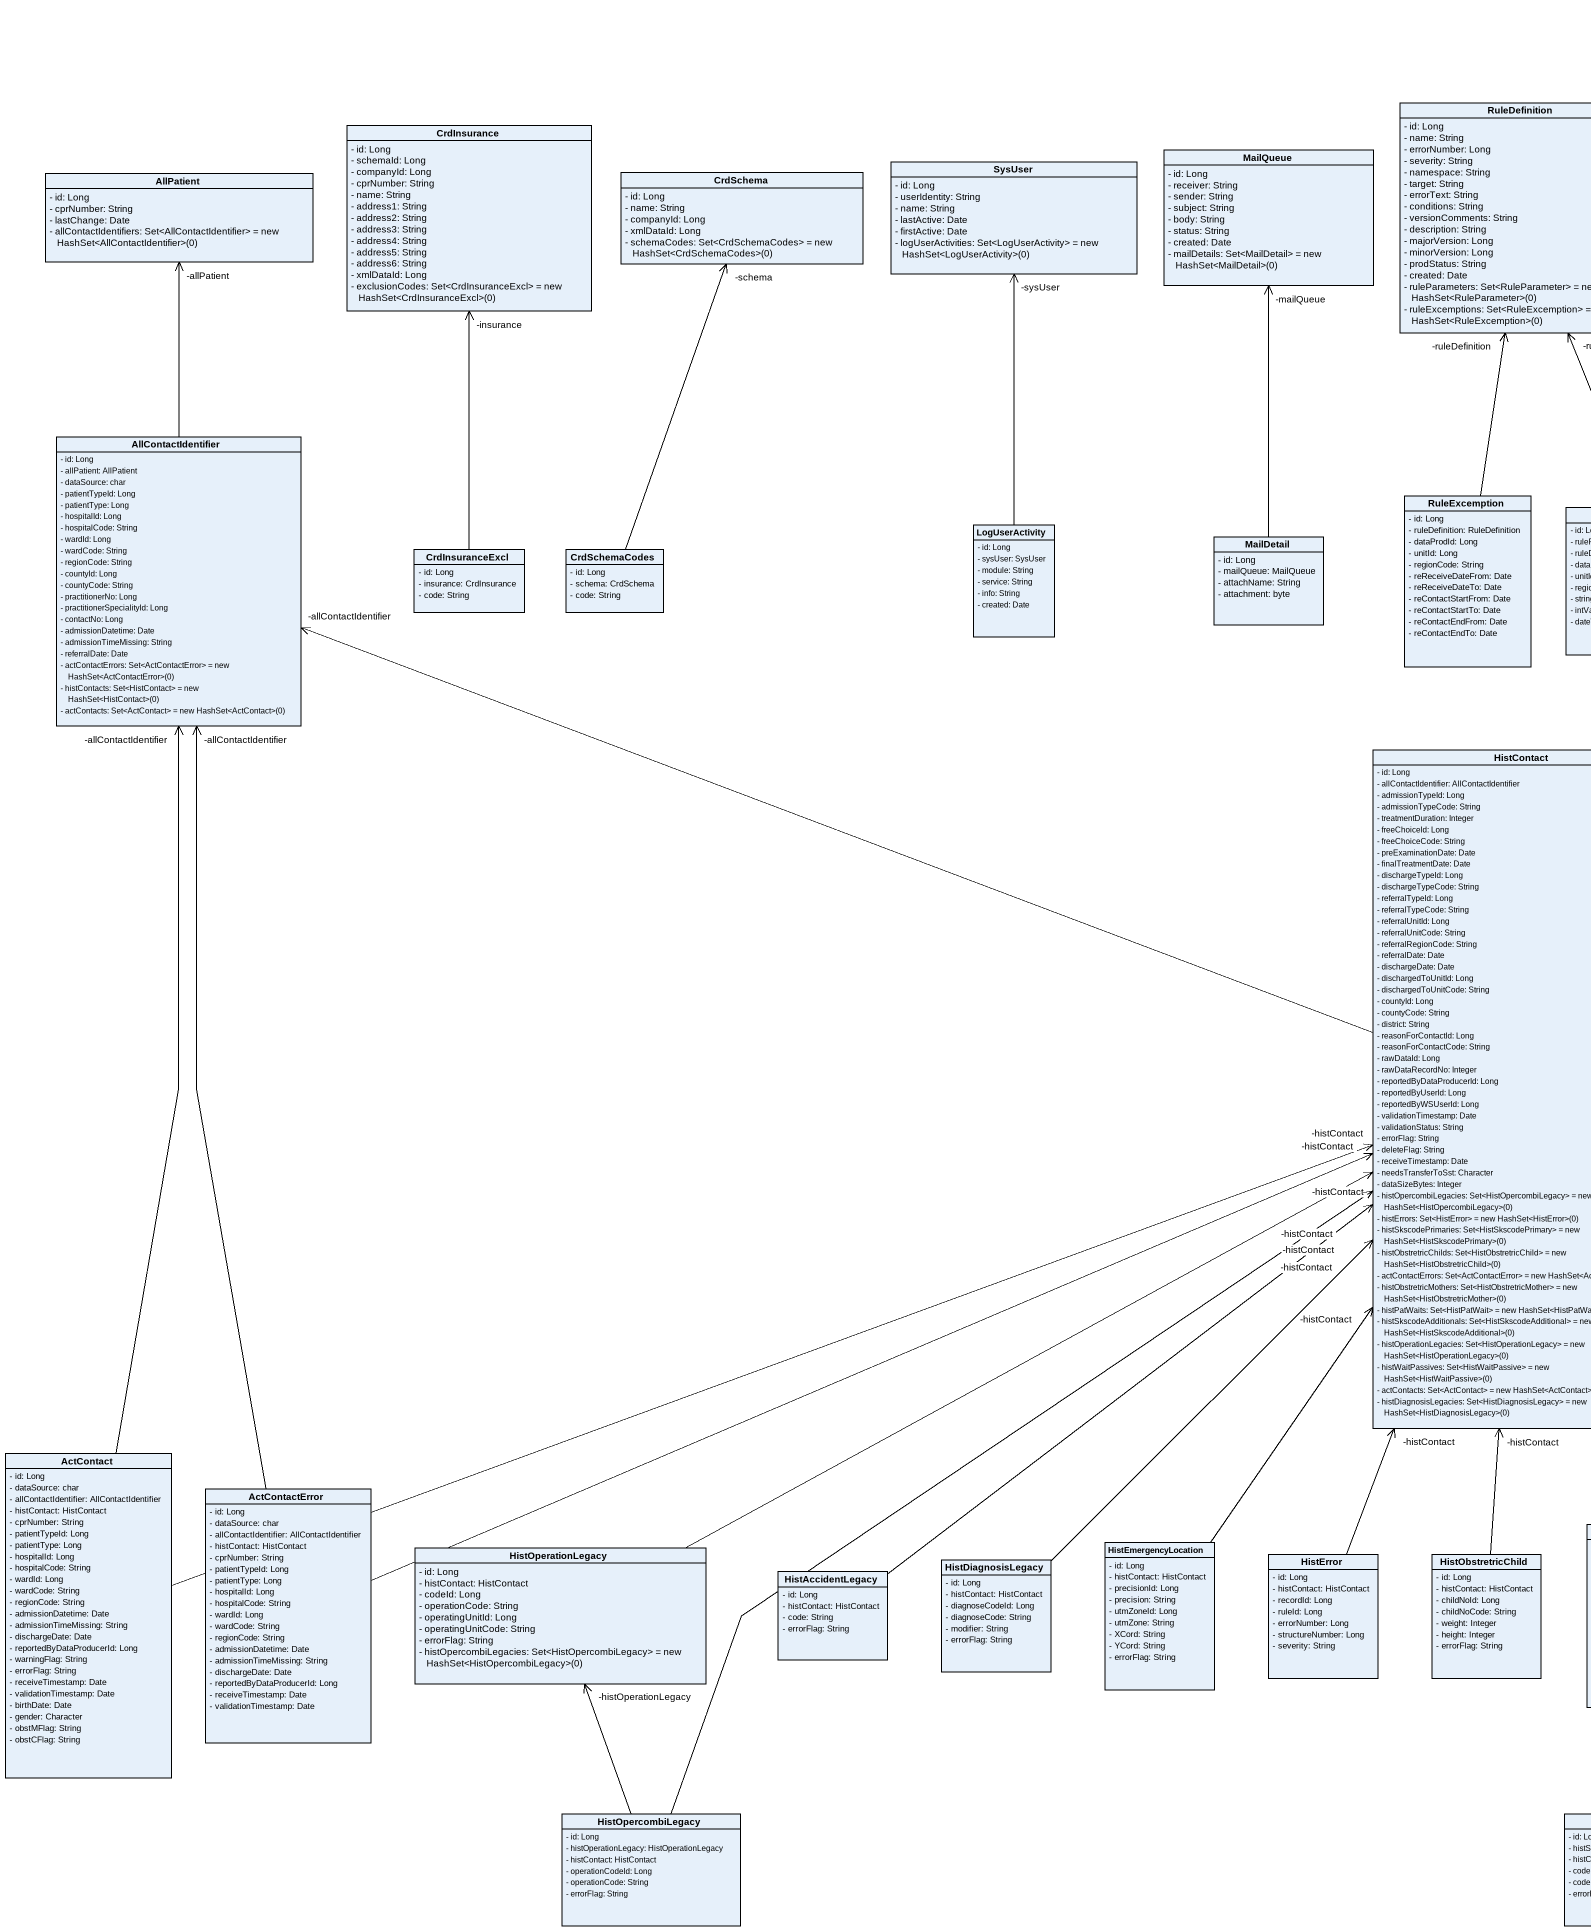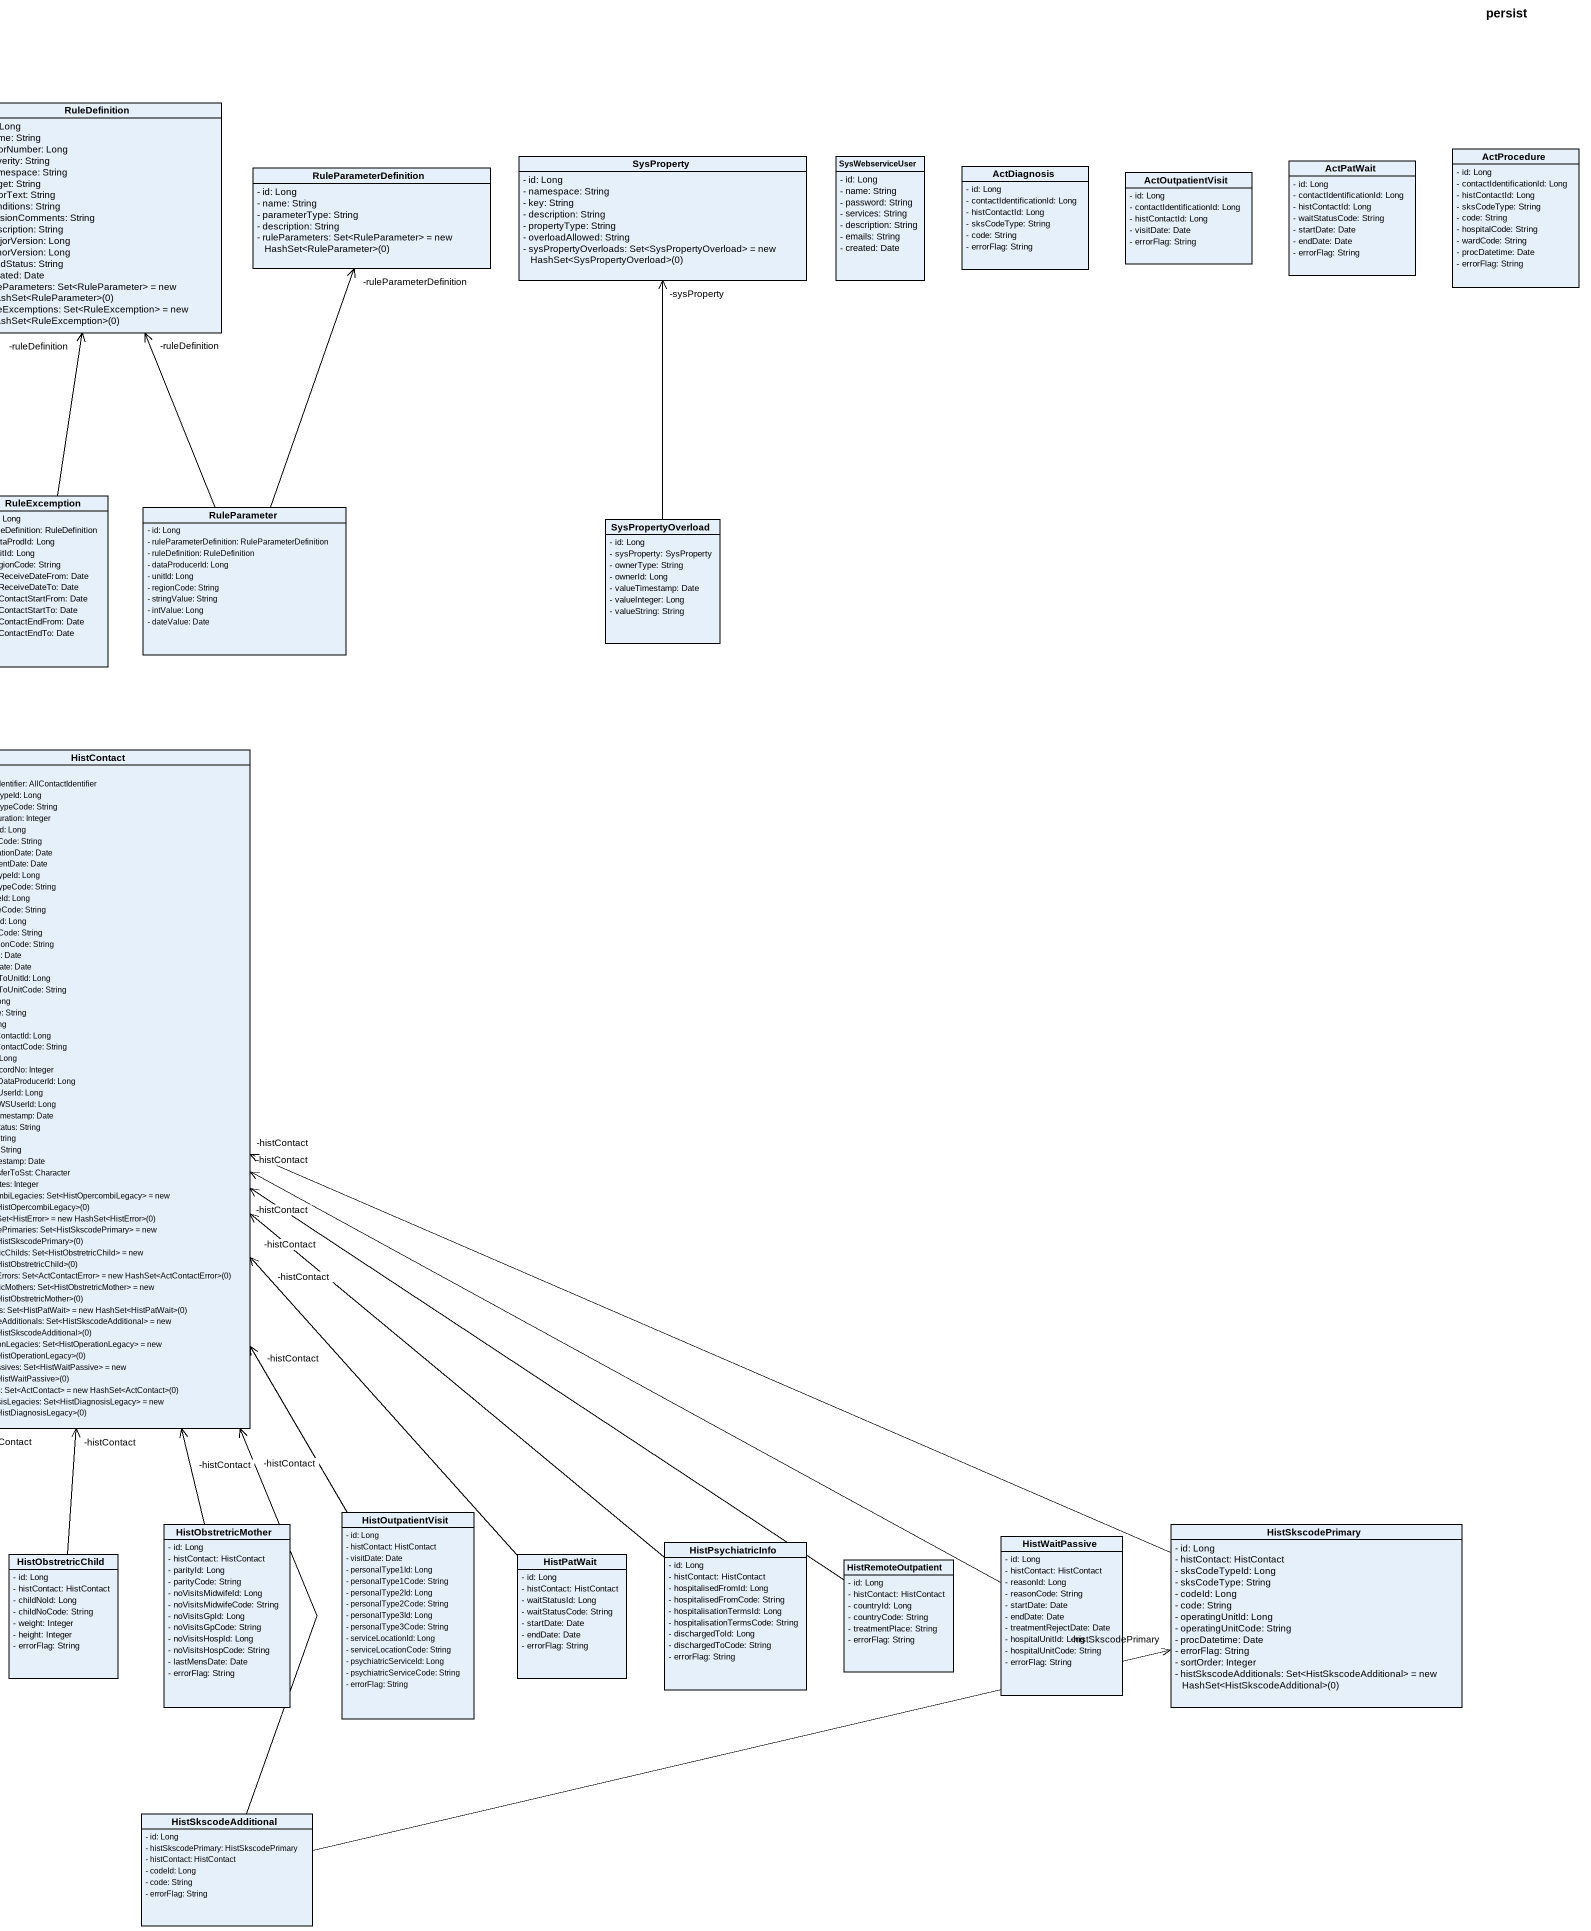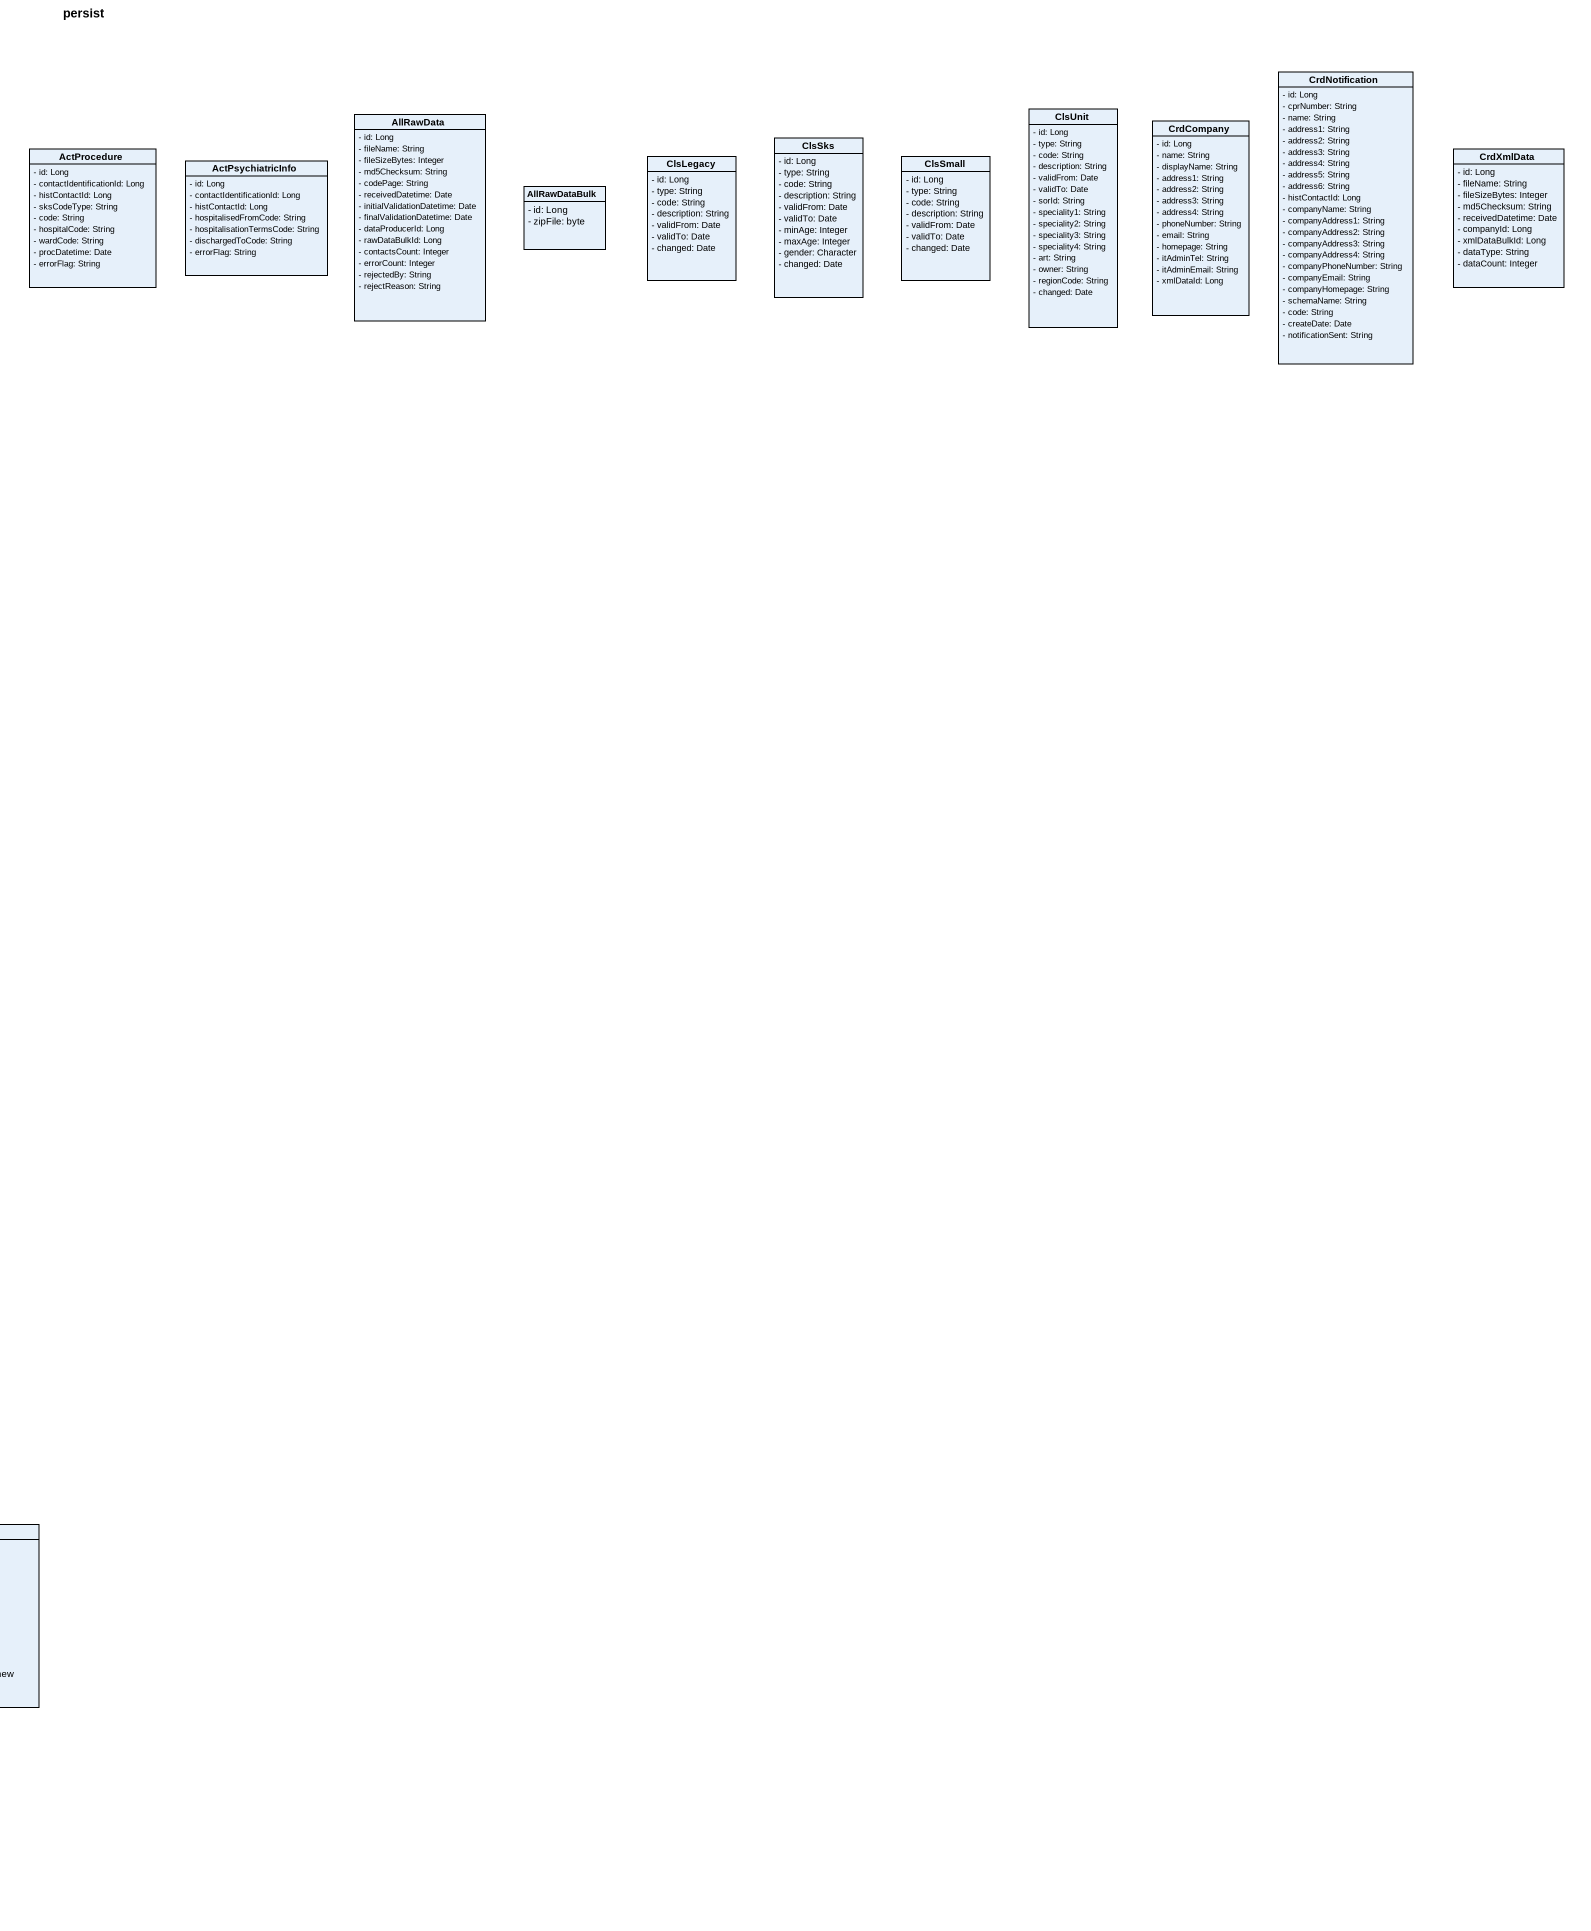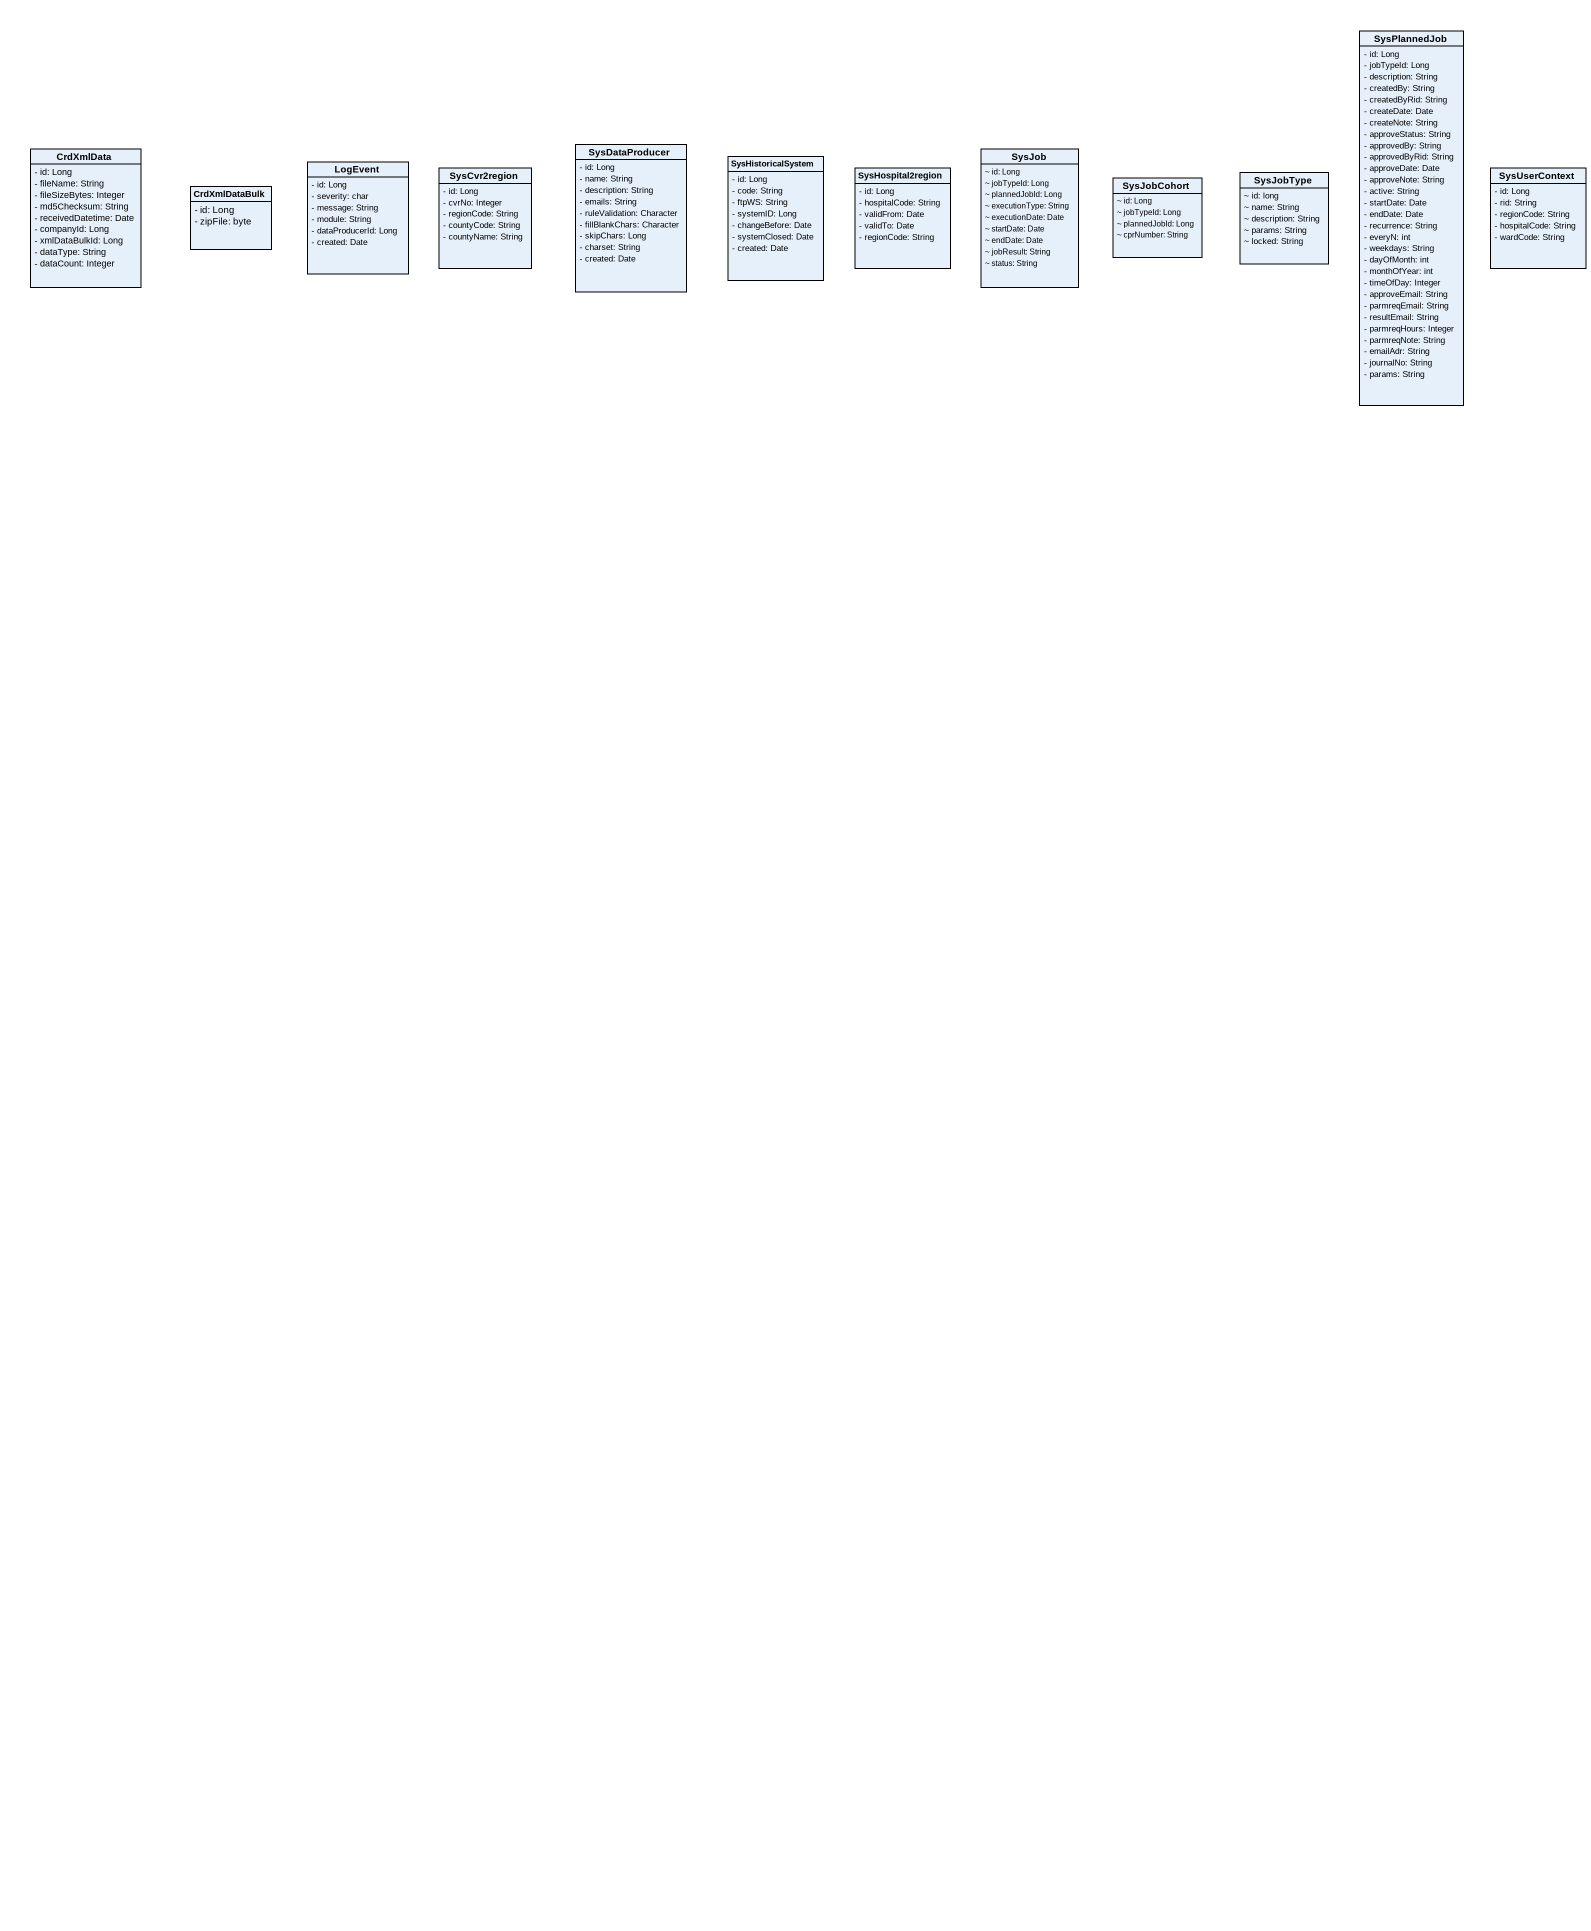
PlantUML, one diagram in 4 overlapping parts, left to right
@startuml
title persist
hide circle
hide empty members
skinparam classAttributeIconSize 0
class SysPlannedJob {
  - id: Long
  - jobTypeId: Long
  - description: String
  - createdBy: String
  - createdByRid: String
  - createDate: Date
  - createNote: String
  - approveStatus: String
  - approvedBy: String
  - approvedByRid: String
  - approveDate: Date
  - approveNote: String
  - active: String
  - startDate: Date
  - endDate: Date
  - recurrence: String
  - everyN: int
  - weekdays: String
  - dayOfMonth: int
  - monthOfYear: int
  - timeOfDay: Integer
  - approveEmail: String
  - parmreqEmail: String
  - resultEmail: String
  - parmreqHours: Integer
  - parmreqNote: String
  - emailAdr: String
  - journalNo: String
  - params: String
}
class CrdNotification {
  - id: Long
  - cprNumber: String
  - name: String
  - address1: String
  - address2: String
  - address3: String
  - address4: String
  - address5: String
  - address6: String
  - histContactId: Long
  - companyName: String
  - companyAddress1: String
  - companyAddress2: String
  - companyAddress3: String
  - companyAddress4: String
  - companyPhoneNumber: String
  - companyEmail: String
  - companyHomepage: String
  - schemaName: String
  - code: String
  - createDate: Date
  - notificationSent: String
}
class CrdInsurance {
  - id: Long
  - schemaId: Long
  - companyId: Long
  - cprNumber: String
  - name: String
  - address1: String
  - address2: String
  - address3: String
  - address4: String
  - address5: String
  - address6: String
  - xmlDataId: Long
  {field} - exclusionCodes: Set<CrdInsuranceExcl> = new HashSet<CrdInsuranceExcl>(0)
}
class RuleDefinition {
  - id: Long
  - name: String
  - errorNumber: Long
  - severity: String
  - namespace: String
  - target: String
  - errorText: String
  - conditions: String
  - versionComments: String
  - description: String
  - majorVersion: Long
  - minorVersion: Long
  - prodStatus: String
  - created: Date
  {field} - ruleParameters: Set<RuleParameter> = new HashSet<RuleParameter>(0)
  {field} - ruleExcemptions: Set<RuleExcemption> = new HashSet<RuleExcemption>(0)
}
class AllRawData {
  - id: Long
  - fileName: String
  - fileSizeBytes: Integer
  - md5Checksum: String
  - codePage: String
  - receivedDatetime: Date
  - initialValidationDatetime: Date
  - finalValidationDatetime: Date
  - dataProducerId: Long
  - rawDataBulkId: Long
  - contactsCount: Integer
  - errorCount: Integer
  - rejectedBy: String
  - rejectReason: String
}
class ClsSks {
  - id: Long
  - type: String
  - code: String
  - description: String
  - validFrom: Date
  - validTo: Date
  - minAge: Integer
  - maxAge: Integer
  - gender: Character
  - changed: Date
}
class ClsUnit {
  - id: Long
  - type: String
  - code: String
  - description: String
  - validFrom: Date
  - validTo: Date
  - sorId: String
  - speciality1: String
  - speciality2: String
  - speciality3: String
  - speciality4: String
  - art: String
  - owner: String
  - regionCode: String
  - changed: Date
}
class CrdCompany {
  - id: Long
  - name: String
  - displayName: String
  - address1: String
  - address2: String
  - address3: String
  - address4: String
  - phoneNumber: String
  - email: String
  - homepage: String
  - itAdminTel: String
  - itAdminEmail: String
  - xmlDataId: Long
}
class AllPatient {
  - id: Long
  - cprNumber: String
  - lastChange: Date
  {field} - allContactIdentifiers: Set<AllContactIdentifier> = new HashSet<AllContactIdentifier>(0)
}
class CrdSchema {
  - id: Long
  - name: String
  - companyId: Long
  - xmlDataId: Long
  {field} - schemaCodes: Set<CrdSchemaCodes> = new HashSet<CrdSchemaCodes>(0)
}
class SysUser {
  - id: Long
  - userIdentity: String
  - name: String
  - lastActive: Date
  - firstActive: Date
  {field} - logUserActivities: Set<LogUserActivity> = new HashSet<LogUserActivity>(0)
}
class MailQueue {
  - id: Long
  - receiver: String
  - sender: String
  - subject: String
  - body: String
  - status: String
  - created: Date
  {field} - mailDetails: Set<MailDetail> = new HashSet<MailDetail>(0)
}
class RuleParameterDefinition {
  - id: Long
  - name: String
  - parameterType: String
  - description: String
  {field} - ruleParameters: Set<RuleParameter> = new HashSet<RuleParameter>(0)
}
class SysProperty {
  - id: Long
  - namespace: String
  - key: String
  - description: String
  - propertyType: String
  - overloadAllowed: String
  {field} - sysPropertyOverloads: Set<SysPropertyOverload> = new HashSet<SysPropertyOverload>(0)
}
class SysWebserviceUser {
  - id: Long
  - name: String
  - password: String
  - services: String
  - description: String
  - emails: String
  - created: Date
}
class ActDiagnosis {
  - id: Long
  - contactIdentificationId: Long
  - histContactId: Long
  - sksCodeType: String
  - code: String
  - errorFlag: String
}
class ActOutpatientVisit {
  - id: Long
  - contactIdentificationId: Long
  - histContactId: Long
  - visitDate: Date
  - errorFlag: String
}
class ActPatWait {
  - id: Long
  - contactIdentificationId: Long
  - histContactId: Long
  - waitStatusCode: String
  - startDate: Date
  - endDate: Date
  - errorFlag: String
}
class ActProcedure {
  - id: Long
  - contactIdentificationId: Long
  - histContactId: Long
  - sksCodeType: String
  - code: String
  - hospitalCode: String
  - wardCode: String
  - procDatetime: Date
  - errorFlag: String
}
class ActPsychiatricInfo {
  - id: Long
  - contactIdentificationId: Long
  - histContactId: Long
  - hospitalisedFromCode: String
  - hospitalisationTermsCode: String
  - dischargedToCode: String
  - errorFlag: String
}
class ClsLegacy {
  - id: Long
  - type: String
  - code: String
  - description: String
  - validFrom: Date
  - validTo: Date
  - changed: Date
}
class ClsSmall {
  - id: Long
  - type: String
  - code: String
  - description: String
  - validFrom: Date
  - validTo: Date
  - changed: Date
}
class CrdXmlData {
  - id: Long
  - fileName: String
  - fileSizeBytes: Integer
  - md5Checksum: String
  - receivedDatetime: Date
  - companyId: Long
  - xmlDataBulkId: Long
  - dataType: String
  - dataCount: Integer
}
class LogEvent {
  - id: Long
  - severity: char
  - message: String
  - module: String
  - dataProducerId: Long
  - created: Date
}
class SysCvr2region {
  - id: Long
  - cvrNo: Integer
  - regionCode: String
  - countyCode: String
  - countyName: String
}
class SysDataProducer {
  - id: Long
  - name: String
  - description: String
  - emails: String
  - ruleValidation: Character
  - fillBlankChars: Character
  - skipChars: Long
  - charset: String
  - created: Date
}
class SysHistoricalSystem {
  - id: Long
  - code: String
  - ftpWS: String
  - systemID: Long
  - changeBefore: Date
  - systemClosed: Date
  - created: Date
}
class SysHospital2region {
  - id: Long
  - hospitalCode: String
  - validFrom: Date
  - validTo: Date
  - regionCode: String
}
class SysJob {
  ~ id: Long
  ~ jobTypeId: Long
  ~ plannedJobId: Long
  ~ executionType: String
  ~ executionDate: Date
  ~ startDate: Date
  ~ endDate: Date
  ~ jobResult: String
  ~ status: String
}
class SysJobCohort {
  ~ id: Long
  ~ jobTypeId: Long
  ~ plannedJobId: Long
  ~ cprNumber: String
}
class SysJobType {
  ~ id: long
  ~ name: String
  ~ description: String
  ~ params: String
  ~ locked: String
}
class SysUserContext {
  - id: Long
  - rid: String
  - regionCode: String
  - hospitalCode: String
  - wardCode: String
}
class AllRawDataBulk {
  - id: Long
  - zipFile: byte
}
class CrdXmlDataBulk {
  - id: Long
  - zipFile: byte
}
class AllContactIdentifier {
  - id: Long
  - allPatient: AllPatient
  - dataSource: char
  - patientTypeId: Long
  - patientType: Long
  - hospitalId: Long
  - hospitalCode: String
  - wardId: Long
  - wardCode: String
  - regionCode: String
  - countyId: Long
  - countyCode: String
  - practitionerNo: Long
  - practitionerSpecialityId: Long
  - contactNo: Long
  - admissionDatetime: Date
  - admissionTimeMissing: String
  - referralDate: Date
  {field} - actContactErrors: Set<ActContactError> = new HashSet<ActContactError>(0)
  {field} - histContacts: Set<HistContact> = new HashSet<HistContact>(0)
  {field} - actContacts: Set<ActContact> = new HashSet<ActContact>(0)
}
class RuleExcemption {
  - id: Long
  - ruleDefinition: RuleDefinition
  - dataProdId: Long
  - unitId: Long
  - regionCode: String
  - reReceiveDateFrom: Date
  - reReceiveDateTo: Date
  - reContactStartFrom: Date
  - reContactStartTo: Date
  - reContactEndFrom: Date
  - reContactEndTo: Date
}
class RuleParameter {
  - id: Long
  - ruleParameterDefinition: RuleParameterDefinition
  - ruleDefinition: RuleDefinition
  - dataProducerId: Long
  - unitId: Long
  - regionCode: String
  - stringValue: String
  - intValue: Long
  - dateValue: Date
}
class CrdInsuranceExcl {
  - id: Long
  - insurance: CrdInsurance
  - code: String
}
class CrdSchemaCodes {
  - id: Long
  - schema: CrdSchema
  - code: String
}
class LogUserActivity {
  - id: Long
  - sysUser: SysUser
  - module: String
  - service: String
  - info: String
  - created: Date
}
class MailDetail {
  - id: Long
  - mailQueue: MailQueue
  - attachName: String
  - attachment: byte
}
class SysPropertyOverload {
  - id: Long
  - sysProperty: SysProperty
  - ownerType: String
  - ownerId: Long
  - valueTimestamp: Date
  - valueInteger: Long
  - valueString: String
}
class HistContact {
  - id: Long
  - allContactIdentifier: AllContactIdentifier
  - admissionTypeId: Long
  - admissionTypeCode: String
  - treatmentDuration: Integer
  - freeChoiceId: Long
  - freeChoiceCode: String
  - preExaminationDate: Date
  - finalTreatmentDate: Date
  - dischargeTypeId: Long
  - dischargeTypeCode: String
  - referralTypeId: Long
  - referralTypeCode: String
  - referralUnitId: Long
  - referralUnitCode: String
  - referralRegionCode: String
  - referralDate: Date
  - dischargeDate: Date
  - dischargedToUnitId: Long
  - dischargedToUnitCode: String
  - countyId: Long
  - countyCode: String
  - district: String
  - reasonForContactId: Long
  - reasonForContactCode: String
  - rawDataId: Long
  - rawDataRecordNo: Integer
  - reportedByDataProducerId: Long
  - reportedByUserId: Long
  - reportedByWSUserId: Long
  - validationTimestamp: Date
  - validationStatus: String
  - errorFlag: String
  - deleteFlag: String
  - receiveTimestamp: Date
  - needsTransferToSst: Character
  - dataSizeBytes: Integer
  {field} - histOpercombiLegacies: Set<HistOpercombiLegacy> = new HashSet<HistOpercombiLegacy>(0)
  {field} - histErrors: Set<HistError> = new HashSet<HistError>(0)
  {field} - histSkscodePrimaries: Set<HistSkscodePrimary> = new HashSet<HistSkscodePrimary>(0)
  {field} - histObstretricChilds: Set<HistObstretricChild> = new HashSet<HistObstretricChild>(0)
  {field} - actContactErrors: Set<ActContactError> = new HashSet<ActContactError>(0)
  {field} - histObstretricMothers: Set<HistObstretricMother> = new HashSet<HistObstretricMother>(0)
  {field} - histPatWaits: Set<HistPatWait> = new HashSet<HistPatWait>(0)
  {field} - histSkscodeAdditionals: Set<HistSkscodeAdditional> = new HashSet<HistSkscodeAdditional>(0)
  {field} - histOperationLegacies: Set<HistOperationLegacy> = new HashSet<HistOperationLegacy>(0)
  {field} - histWaitPassives: Set<HistWaitPassive> = new HashSet<HistWaitPassive>(0)
  {field} - actContacts: Set<ActContact> = new HashSet<ActContact>(0)
  {field} - histDiagnosisLegacies: Set<HistDiagnosisLegacy> = new HashSet<HistDiagnosisLegacy>(0)
}
class ActContact {
  - id: Long
  - dataSource: char
  - allContactIdentifier: AllContactIdentifier
  - histContact: HistContact
  - cprNumber: String
  - patientTypeId: Long
  - patientType: Long
  - hospitalId: Long
  - hospitalCode: String
  - wardId: Long
  - wardCode: String
  - regionCode: String
  - admissionDatetime: Date
  - admissionTimeMissing: String
  - dischargeDate: Date
  - reportedByDataProducerId: Long
  - warningFlag: String
  - errorFlag: String
  - receiveTimestamp: Date
  - validationTimestamp: Date
  - birthDate: Date
  - gender: Character
  - obstMFlag: String
  - obstCFlag: String
}
class ActContactError {
  - id: Long
  - dataSource: char
  - allContactIdentifier: AllContactIdentifier
  - histContact: HistContact
  - cprNumber: String
  - patientTypeId: Long
  - patientType: Long
  - hospitalId: Long
  - hospitalCode: String
  - wardId: Long
  - wardCode: String
  - regionCode: String
  - admissionDatetime: Date
  - admissionTimeMissing: String
  - dischargeDate: Date
  - reportedByDataProducerId: Long
  - receiveTimestamp: Date
  - validationTimestamp: Date
}
class HistObstretricMother {
  - id: Long
  - histContact: HistContact
  - parityId: Long
  - parityCode: String
  - noVisitsMidwifeId: Long
  - noVisitsMidwifeCode: String
  - noVisitsGpId: Long
  - noVisitsGpCode: String
  - noVisitsHospId: Long
  - noVisitsHospCode: String
  - lastMensDate: Date
  - errorFlag: String
}
class HistOutpatientVisit {
  - id: Long
  - histContact: HistContact
  - visitDate: Date
  - personalType1Id: Long
  - personalType1Code: String
  - personalType2Id: Long
  - personalType2Code: String
  - personalType3Id: Long
  - personalType3Code: String
  - serviceLocationId: Long
  - serviceLocationCode: String
  - psychiatricServiceId: Long
  - psychiatricServiceCode: String
  - errorFlag: String
}
class HistSkscodePrimary {
  - id: Long
  - histContact: HistContact
  - sksCodeTypeId: Long
  - sksCodeType: String
  - codeId: Long
  - code: String
  - operatingUnitId: Long
  - operatingUnitCode: String
  - procDatetime: Date
  - errorFlag: String
  - sortOrder: Integer
  {field} - histSkscodeAdditionals: Set<HistSkscodeAdditional> = new HashSet<HistSkscodeAdditional>(0)
}
class HistOperationLegacy {
  - id: Long
  - histContact: HistContact
  - codeId: Long
  - operationCode: String
  - operatingUnitId: Long
  - operatingUnitCode: String
  - errorFlag: String
  {field} - histOpercombiLegacies: Set<HistOpercombiLegacy> = new HashSet<HistOpercombiLegacy>(0)
}
class HistAccidentLegacy {
  - id: Long
  - histContact: HistContact
  - code: String
  - errorFlag: String
}
class HistDiagnosisLegacy {
  - id: Long
  - histContact: HistContact
  - diagnoseCodeId: Long
  - diagnoseCode: String
  - modifier: String
  - errorFlag: String
}
class HistEmergencyLocation {
  - id: Long
  - histContact: HistContact
  - precisionId: Long
  - precision: String
  - utmZoneId: Long
  - utmZone: String
  - XCord: String
  - YCord: String
  - errorFlag: String
}
class HistError {
  - id: Long
  - histContact: HistContact
  - recordId: Long
  - ruleId: Long
  - errorNumber: Long
  - structureNumber: Long
  - severity: String
}
class HistObstretricChild {
  - id: Long
  - histContact: HistContact
  - childNoId: Long
  - childNoCode: String
  - weight: Integer
  - height: Integer
  - errorFlag: String
}
class HistPatWait {
  - id: Long
  - histContact: HistContact
  - waitStatusId: Long
  - waitStatusCode: String
  - startDate: Date
  - endDate: Date
  - errorFlag: String
}
class HistPsychiatricInfo {
  - id: Long
  - histContact: HistContact
  - hospitalisedFromId: Long
  - hospitalisedFromCode: String
  - hospitalisationTermsId: Long
  - hospitalisationTermsCode: String
  - dischargedToId: Long
  - dischargedToCode: String
  - errorFlag: String
}
class HistRemoteOutpatient {
  - id: Long
  - histContact: HistContact
  - countryId: Long
  - countryCode: String
  - treatmentPlace: String
  - errorFlag: String
}
class HistWaitPassive {
  - id: Long
  - histContact: HistContact
  - reasonId: Long
  - reasonCode: String
  - startDate: Date
  - endDate: Date
  - treatmentRejectDate: Date
  - hospitalUnitId: Long
  - hospitalUnitCode: String
  - errorFlag: String
}
class HistOpercombiLegacy {
  - id: Long
  - histOperationLegacy: HistOperationLegacy
  - histContact: HistContact
  - operationCodeId: Long
  - operationCode: String
  - errorFlag: String
}
class HistSkscodeAdditional {
  - id: Long
  - histSkscodePrimary: HistSkscodePrimary
  - histContact: HistContact
  - codeId: Long
  - code: String
  - errorFlag: String
}
AllContactIdentifier -up-> "-allPatient" AllPatient
RuleExcemption -up-> "-ruleDefinition" RuleDefinition
RuleParameter -up-> "-ruleDefinition" RuleDefinition
RuleParameter -up-> "-ruleParameterDefinition" RuleParameterDefinition
CrdInsuranceExcl -up-> "-insurance" CrdInsurance
CrdSchemaCodes -up-> "-schema" CrdSchema
LogUserActivity -up-> "-sysUser" SysUser
MailDetail -up-> "-mailQueue" MailQueue
SysPropertyOverload -up-> "-sysProperty" SysProperty
HistContact -left-> "-allContactIdentifier" AllContactIdentifier
ActContact -up-> "-allContactIdentifier" AllContactIdentifier
ActContact -right-> "-histContact" HistContact
ActContactError -up-> "-allContactIdentifier" AllContactIdentifier
ActContactError -right-> "-histContact" HistContact
HistObstretricMother -up-> "-histContact" HistContact
HistOutpatientVisit -up-> "-histContact" HistContact
HistSkscodePrimary -left-> "-histContact" HistContact
HistOperationLegacy -right-> "-histContact" HistContact
HistAccidentLegacy -up-> "-histContact" HistContact
HistDiagnosisLegacy -up-> "-histContact" HistContact
HistEmergencyLocation -up-> "-histContact" HistContact
HistError -up-> "-histContact" HistContact
HistObstretricChild -up-> "-histContact" HistContact
HistPatWait -up-> "-histContact" HistContact
HistPsychiatricInfo -up-> "-histContact" HistContact
HistRemoteOutpatient -up-> "-histContact" HistContact
HistWaitPassive -left-> "-histContact" HistContact
HistOpercombiLegacy -up-> "-histContact" HistContact
HistOpercombiLegacy -up-> "-histOperationLegacy" HistOperationLegacy
HistSkscodeAdditional -up-> "-histContact" HistContact
HistSkscodeAdditional -right-> "-histSkscodePrimary" HistSkscodePrimary
@enduml
